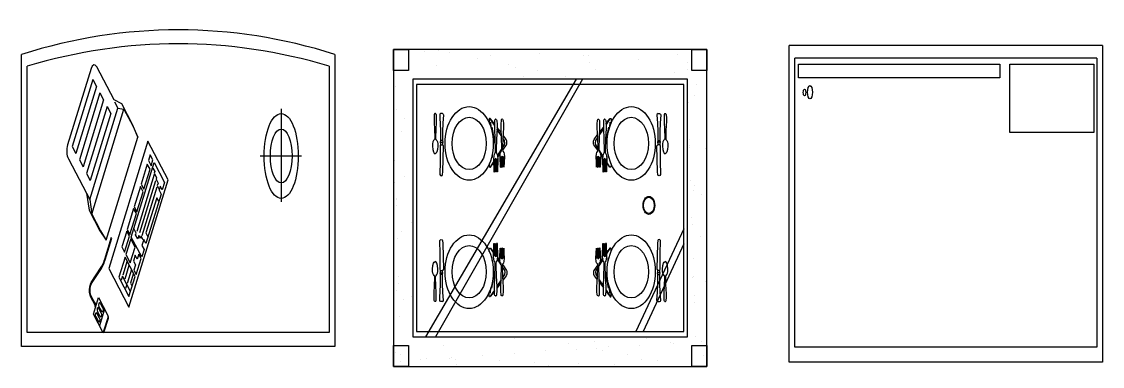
# Model space of a CAD drawing. Header units: inches. Extents: x -332 to 3160665360507, y -10609 to 2196718997769.
# Drawn here: x 1599 to 3775, y -4551 to -3858 of the extents above; entities that cross this region are included whole.
import ezdxf

# ---------------------------------------------------------------- set-up
doc = ezdxf.new("R2010")
doc.units = ezdxf.units.IN
doc.header["$MEASUREMENT"] = 0
doc.layers.add('layer_1', color=7, linetype='Continuous', lineweight=25)

# ---------------------------------------------------------------- blocks, each defined once
blk = doc.blocks.new('Furniture_Table_Desk')
at = {"layer": 'layer_1', "color": 3}
for p, q in [((-750, -305.1), (-750, 257.8)), ((750, 257.8), (750, -305.1)), ((-723, -278.1), (-723, 235.2)), ((-417.4, 230.3), (-529.9, 83.3)), ((-307.4, 170.3), (-390.5, 233.8)), ((723, 235.2), (723, -278.1)), ((-408.9, 209.6), (-507.7, 80.5)), ((-408.9, 209.6), (-391.3, 196.1)), ((-391.3, 196.1), (-490.1, 67)), ((-374.8, 183.5), (-473.6, 54.4)), ((-357.2, 170), (-456, 40.9)), ((-374.8, 183.5), (-357.2, 170)), ((-270.1, 162.2), (-307.4, 170.3)), ((-340.6, 157.3), (-439.4, 28.2)), ((-423.9, -22), (-289.3, 153.9)), ((-414.4, -49.8), (-260.1, 151.9)), ((-340.6, 157.3), (-323, 143.9)), ((-305.4, 166.2), (-289.3, 153.9)), ((-289.3, 153.9), (-260.1, 151.9)), ((-216.9, 121.4), (-270.1, 162.2)), ((-260.1, 151.9), (-218.1, 119.8)), ((492.7, 153.1), (492.7, -26.6)), ((-323, 143.9), (-421.8, 14.8)), ((-218.1, 119.8), (-193.5, 98.5)), ((-193.5, 98.5), (-216.9, 121.4)), ((-345.4, -100), (-193.5, 98.5)), ((-145.3, 90.4), (-333, -154.9)), ((-48.5, 16.3), (-145.3, 90.4)), ((-507.7, 80.5), (-490.1, 67)), ((-134.6, 64.3), (-143.2, 53)), ((-121.7, 54.4), (-134.6, 64.3)), ((-526.3, 56.4), (-440, -9.7)), ((-473.6, 54.4), (-456, 40.9)), ((-225.2, -94.2), (-115.2, 49.4)), ((-148.2, 46.5), (-177.8, 7.8)), ((-135.3, 36.6), (-148.2, 46.5)), ((-143.2, 53), (-130.3, 43.1)), ((-130.3, 43.1), (-121.7, 54.4)), ((-115.2, 49.4), (-65.2, 11.1)), ((590, 61.8), (392.4, 61.8)), ((-439.4, 28.2), (-421.8, 14.8)), ((-115.1, 26.3), (-199, -83.5)), ((-164.9, -2.1), (-135.3, 36.6)), ((-121, 38.5), (-113, 32.3)), ((-113, 32.3), (-115.4, 29.1)), ((-115.4, 29.1), (-104.1, 20.5)), ((-236.2, -229), (-48.5, 16.3)), ((-181.5, 2.9), (-211.2, -35.8)), ((-109.1, 14), (-185.7, -86)), ((-168.6, -6.9), (-181.5, 2.9)), ((-177.8, 7.8), (-164.9, -2.1)), ((-103.1, 1.8), (-174.7, -91.8)), ((-104.1, 20.5), (-106.6, 17.2)), ((-106.6, 17.2), (-96.9, 9.8)), ((-96.9, 9.8), (-100.6, 5)), ((-100.6, 5), (-91, -2.4)), ((-86, 4), (-92.2, -4)), ((-76.3, -3.4), (-86, 4)), ((-65.2, 11.1), (-76.3, -3.4)), ((-440, -9.7), (-427, -42.7)), ((-440, -9.7), (-423.9, -22)), ((-198.3, -45.7), (-168.6, -6.9)), ((-82.5, -11.4), (-155.4, -106.6)), ((-103.3, -18.6), (-155.2, -86.3)), ((-93.6, -26), (-103.3, -18.6)), ((-92.2, -4), (-82.5, -11.4)), ((-423.9, -22), (-414.4, -49.8)), ((-213.6, -39), (-244.5, -79.4)), ((-200.7, -48.9), (-213.6, -39)), ((-211.2, -35.8), (-198.3, -45.7)), ((-427, -42.7), (-375.3, -82.2)), ((-414.4, -49.8), (-372.5, -81.9)), ((-231.6, -89.2), (-200.7, -48.9)), ((-375.3, -82.2), (-345.4, -100)), ((-372.5, -81.9), (-345.4, -100)), ((-247, -82.6), (-270.5, -113.2)), ((-234.1, -92.5), (-247, -82.6)), ((-244.5, -79.4), (-231.6, -89.2)), ((-201.5, -86.7), (-211.2, -79.3)), ((-352, -136.6), (-319.9, -94.6)), ((-350.1, -138), (-318, -96.1)), ((-257.5, -123.1), (-234.1, -92.5)), ((-227.6, -97.4), (-251.1, -128.1)), ((-206.6, -113.5), (-227.6, -97.4)), ((-175.1, -132.5), (-225.2, -94.2)), ((-204, -89.9), (-201.5, -86.7)), ((-194.3, -97.3), (-204, -89.9)), ((-189.4, -90.9), (-194.3, -97.3)), ((-181.3, -97), (-189.4, -90.9)), ((-177.6, -92.2), (-181.3, -97)), ((-167.9, -99.6), (-177.6, -92.2)), ((-165.1, -99.2), (-173.7, -110.5)), ((-155.4, -106.6), (-165.1, -99.2)), ((-155.2, -86.3), (-145.5, -93.7)), ((-270.5, -113.2), (-257.5, -123.1)), ((-230.1, -144.1), (-206.6, -113.5)), ((-164, -117.9), (-175.1, -132.5)), ((-173.7, -110.5), (-164, -117.9)), ((-362.9, -147.9), (-359.7, -145.2)), ((-359.7, -145.2), (-356.9, -142.5)), ((-358.1, -147), (-355.2, -144.2)), ((-356.9, -142.5), (-354.3, -139.7)), ((-355.2, -144.2), (-352.4, -141.2)), ((-354.3, -139.7), (-352, -136.6)), ((-352.4, -141.2), (-350.1, -138)), ((-254.8, -132.9), (-284.4, -171.6)), ((-245.1, -140.3), (-266.1, -167.7)), ((-206.4, -170), (-254.8, -132.9)), ((-251.1, -128.1), (-230.1, -144.1)), ((-206, -129.3), (-214.6, -140.6)), ((-214.6, -140.6), (-205, -148)), ((-196.3, -136.7), (-206, -129.3)), ((-201.1, -166.3), (-177.6, -135.7)), ((-188.9, -127), (-196.3, -136.7)), ((-177.6, -135.7), (-188.9, -127)), ((-416.6, -181.7), (-369.3, -152.4)), ((-415.2, -183.6), (-368.1, -154.5)), ((-369.3, -152.4), (-366.1, -150.3)), ((-368.1, -154.5), (-364.7, -152.3)), ((-366.1, -150.3), (-362.9, -147.9)), ((-364.7, -152.3), (-361.4, -149.8)), ((-361.4, -149.8), (-358.1, -147)), ((-333, -154.9), (-236.2, -229)), ((-236.7, -149.3), (-256.4, -175.2)), ((-224.1, -156.4), (-245.1, -183.8)), ((-215.7, -165.4), (-229.3, -183.1)), ((-205, -148), (-212.4, -157.7)), ((-212.4, -157.7), (-201.1, -166.3)), ((-423.5, -190.2), (-420.9, -185.1)), ((-421.2, -191.1), (-418.9, -186.7)), ((-420.9, -185.1), (-416.6, -181.7)), ((-418.9, -186.7), (-415.2, -183.6)), ((-284.4, -171.6), (-236, -208.7)), ((-267.3, -169.4), (-273.5, -177.4)), ((-246.4, -185.4), (-267.3, -169.4)), ((-246.4, -185.4), (-252.5, -193.5)), ((-228.6, -199), (-246.4, -185.4)), ((-236, -208.7), (-206.4, -170)), ((-229.3, -183.1), (-221.2, -189.3)), ((-424.8, -195.5), (-423.5, -190.2)), ((-424.2, -201.2), (-424.8, -195.5)), ((-421.7, -206), (-424.2, -201.2)), ((-422.3, -195.7), (-421.2, -191.1)), ((-421.8, -200.5), (-422.3, -195.7)), ((-419.7, -204.6), (-421.8, -200.5)), ((-418.3, -209.9), (-421.7, -206)), ((-416.6, -208.1), (-419.7, -204.6)), ((-398.3, -222.2), (-416.6, -208.1)), ((-399.7, -224.1), (-418.3, -209.9)), ((-406.5, -243), (-381.8, -210.8)), ((-397.2, -220.8), (-400.9, -225.6)), ((-400.9, -225.6), (-396.7, -230.1)), ((-391.7, -223.7), (-397.2, -220.8)), ((-381.8, -210.8), (-336.7, -245.3)), ((-380.3, -222.2), (-381.4, -225.2)), ((-381.4, -225.2), (-379.6, -227.8)), ((-377.7, -220.3), (-380.3, -222.2)), ((-366.7, -237.7), (-379.6, -227.8)), ((-374.6, -221.4), (-377.7, -220.3)), ((-374.6, -221.4), (-361.7, -231.3)), ((-361.4, -277.6), (-406.5, -243)), ((-396.2, -244.6), (-395.1, -241.5)), ((-394.4, -247.2), (-396.2, -244.6)), ((-395.1, -241.5), (-392.5, -239.7)), ((-394.4, -247.2), (-381.5, -257.1)), ((-392.5, -239.7), (-389.4, -240.8)), ((-376.5, -250.6), (-389.4, -240.8)), ((-387.7, -231.8), (-388.8, -234.9)), ((-388.8, -234.9), (-387, -237.5)), ((-385.1, -230), (-387.7, -231.8)), ((-374.1, -247.4), (-387, -237.5)), ((-382, -231.1), (-385.1, -230)), ((-382, -231.1), (-369.1, -241)), ((-352.8, -233), (-377.5, -265.3)), ((-371, -248.5), (-374.1, -247.4)), ((-368.4, -246.7), (-371, -248.5)), ((-369.1, -241), (-367.3, -243.6)), ((-367.3, -243.6), (-368.4, -246.7)), ((-363.6, -238.8), (-366.7, -237.7)), ((-361, -237), (-363.6, -238.8)), ((-361.7, -231.3), (-359.9, -233.9)), ((-359.9, -233.9), (-361, -237)), ((-337.5, -249.8), (-357.3, -275.6)), ((-338.3, -244.1), (-336.5, -246.8)), ((-336.5, -246.8), (-337.5, -249.8)), ((-336.7, -245.3), (-334.9, -248)), ((-334.9, -248), (-335.9, -251)), ((-381.5, -257.1), (-378.4, -258.1)), ((-378.4, -258.1), (-375.8, -256.3)), ((-374.7, -253.3), (-376.5, -250.6)), ((-375.8, -256.3), (-374.7, -253.3)), ((-335.9, -251), (-355.7, -276.9)), ((723, -278.1), (-723, -278.1)), ((-359.9, -277.4), (-363, -276.4)), ((-358.3, -278.7), (-361.4, -277.6)), ((-357.3, -275.6), (-359.9, -277.4)), ((-355.7, -276.9), (-358.3, -278.7)), ((750, -305.1), (-750, -305.1))]:
    blk.add_line(p, q, dxfattribs=at)
for radius in [81.9, 51.9]:
    blk.add_circle((492.8, 62), radius, dxfattribs=at)
for centre, radius, start, end in [((0, -5663), 5968.1, 82.78064, 97.21936), ((0, -5837.5), 6115.6, 83.21044, 96.78956), ((-402.1, 218.6), 19.2, 52.5694, 142.5694), ((-514.6, 71.6), 19.2, 142.5694, 232.5694)]:
    blk.add_arc(centre, radius, start, end, dxfattribs=at)
blk = doc.blocks.new('Furniture_Table_DiningTable')
at = {"layer": 'layer_1', "color": 3, "lineweight": 25, "ltscale": 10}
for p, q in [((-650, 429.9), (-587.7, 429.9)), ((-650, 373), (-650, 429.9)), ((-587.7, 429.9), (-587.7, 373)), ((587.7, 429.9), (650, 429.9)), ((587.7, 373), (587.7, 429.9)), ((650, 429.9), (650, 373)), ((-587.7, 373), (-650, 373)), ((650, 373), (587.7, 373)), ((-650, -373), (-587.7, -373)), ((-650, -429.9), (-650, -373)), ((-587.7, -373), (-587.7, -429.9)), ((587.7, -373), (650, -373)), ((587.7, -429.9), (587.7, -373)), ((650, -373), (650, -429.9)), ((-587.7, -429.9), (-650, -429.9)), ((650, -429.9), (587.7, -429.9))]:
    blk.add_line(p, q, dxfattribs=at)
at = {"layer": 'layer_1', "color": 3}
for p, q in [((650, 429.9), (-650, 429.9)), ((-650, 429.9), (-650, -429.9)), ((-521.9, 425.9), (-521.9, 425.9)), ((-462, 426.6), (-462, 426.6)), ((-417.8, 421.2), (-417.8, 421.2)), ((-247.9, 412.7), (-247.9, 412.7)), ((-44, 419.9), (-44, 419.9)), ((137.1, 413.4), (137.1, 413.4)), ((160.6, 414), (160.6, 414)), ((529.6, 416.9), (529.6, 416.9)), ((650, -429.9), (650, 429.9)), ((-472.3, 387.9), (-472.3, 387.9)), ((-302.9, 406.1), (-302.9, 406.1)), ((-174.5, 389.1), (-174.5, 389.1)), ((161.4, 395), (161.4, 395)), ((365.3, 402.1), (365.3, 402.1)), ((569.8, 396.3), (569.8, 396.3)), ((-142.1, 381.1), (-142.1, 381.1)), ((-110.4, 356.7), (-110.4, 356.7)), ((-51.7, 373), (-51.7, 373)), ((63.1, 357.9), (63.1, 357.9)), ((186.6, 375.4), (186.6, 375.4)), ((516.9, 368.5), (516.9, 368.5)), ((570.7, 377.3), (570.7, 377.3)), ((-640.9, 330.1), (-640.9, 330.1)), ((570, 350), (-570, 350)), ((-570, 350), (-570, -349.9)), ((555, 335), (-555, 335)), ((-555, 335), (-555, -334.9)), ((107.1, 350), (-517.6, -349.9)), ((134.3, 350), (-475.4, -349.9)), ((555, -334.9), (555, 335)), ((570, -349.9), (570, 350)), ((605.8, 336.5), (605.8, 336.5)), ((598.2, 306.1), (598.2, 306.1)), ((-636.9, 267.7), (-636.9, 267.7)), ((574.6, 287.4), (574.6, 287.4)), ((-648.8, 237.9), (-648.8, 237.9)), ((-605.2, 243.3), (-605.2, 243.3)), ((-251.7, 243), (-252.8, 241.9)), ((-252.8, 241.9), (-252.8, 230.5)), ((-249.5, 243), (-251.7, 243)), ((-247.3, 241.9), (-249.5, 243)), ((-247.3, 240.8), (-249.5, 241.9)), ((-231.5, 228.3), (-247.3, 241.9)), ((-231.7, 225.2), (-247.3, 240.8)), ((231.5, 228.3), (247.3, 241.9)), ((231.7, 225.2), (247.3, 240.8)), ((247.3, 241.9), (249.5, 243)), ((247.3, 240.8), (249.5, 241.9)), ((249.5, 243), (251.7, 243)), ((251.7, 243), (252.8, 241.9)), ((252.8, 241.9), (252.8, 230.5)), ((-648, 218.8), (-648, 218.8)), ((-618.6, 206.7), (-618.6, 206.7)), ((-247.3, 233), (-246.3, 219.1)), ((-241.7, 219.7), (-229.5, 174)), ((-203.5, 197), (-220.8, 214.3)), ((-204.1, 204.7), (-220.6, 218.9)), ((203.5, 197), (220.8, 214.3)), ((204.1, 204.7), (220.6, 218.9)), ((241.7, 219.7), (229.5, 174)), ((247.3, 233), (246.3, 219.1)), ((-189.5, 183), (-196.1, 189.6)), ((-182.8, 186.4), (-195.5, 197.3)), ((-188.4, 176.4), (-189.5, 183)), ((-189.5, 171.9), (-188.4, 176.4)), ((-179.5, 181.9), (-182.8, 186.4)), ((-179.5, 174.1), (-179.5, 181.9)), ((179.5, 181.9), (182.8, 186.4)), ((179.5, 174.1), (179.5, 181.9)), ((182.8, 186.4), (195.5, 197.3)), ((188.4, 176.4), (189.5, 183)), ((189.5, 171.9), (188.4, 176.4)), ((189.5, 183), (196.1, 189.6)), ((579.1, 184.7), (579.1, 184.7)), ((-218.4, 141.9), (-201.7, 159.2)), ((-197.3, 163.8), (-189.5, 171.9)), ((-197.1, 156.8), (-180.6, 171.9)), ((-180.6, 171.9), (-179.5, 174.1)), ((180.6, 171.9), (179.5, 174.1)), ((197.1, 156.8), (180.6, 171.9)), ((197.3, 163.8), (189.5, 171.9)), ((218.4, 141.9), (201.7, 159.2)), ((579.9, 169.4), (579.9, 169.4)), ((579.9, 165.6), (579.9, 165.6)), ((644.5, 161.7), (644.5, 161.7)), ((-644, 129), (-644, 129)), ((-252.8, 120), (-252.8, 113)), ((-247.3, 110.8), (-234.7, 122.3)), ((-246.2, 113), (-234.8, 124.8)), ((-241.1, 144.3), (-240.6, 137.5)), ((-232, 124.8), (-230.4, 126.3)), ((-231.9, 127.9), (-230.5, 129.3)), ((-227.4, 129), (-225, 131.3)), ((-227.3, 132.6), (-225.5, 134.5)), ((-217.9, 137.8), (-208.5, 146.3)), ((217.9, 137.8), (208.5, 146.3)), ((227.4, 129), (225, 131.3)), ((227.3, 132.6), (225.5, 134.5)), ((232, 124.8), (230.4, 126.3)), ((231.9, 127.9), (230.5, 129.3)), ((247.3, 110.8), (234.7, 122.3)), ((246.2, 113), (234.8, 124.8)), ((241.1, 144.3), (240.6, 137.5)), ((252.8, 120), (252.8, 113)), ((-252.8, 113), (-250.6, 110.8)), ((-250.6, 110.8), (-247.3, 110.8)), ((-248.4, 111.9), (-246.2, 113)), ((248.4, 111.9), (246.2, 113)), ((250.6, 110.8), (247.3, 110.8)), ((252.8, 113), (250.6, 110.8)), ((-644.8, 69.8), (-644.8, 69.8)), ((-604.2, 84.4), (-604.2, 84.4)), ((583.8, 75.8), (583.8, 75.8)), ((597.7, 59.9), (597.7, 59.9)), ((594.3, 47.1), (594.3, 47.1)), ((629.5, 35.6), (629.5, 35.6)), ((-639.5, 26.2), (-639.5, 26.2)), ((-638.9, 22.6), (-638.9, 22.6)), ((-638.7, 7.2), (-638.7, 7.2)), ((588.3, -27), (588.3, -27)), ((-576.2, -39.7), (-576.2, -39.7)), ((555, -56.1), (355.8, -334.9)), ((589.2, -46), (589.2, -46)), ((-634.8, -82.6), (-634.8, -82.6)), ((-615.1, -64.2), (-615.1, -64.2)), ((622.3, -77.1), (622.3, -77.1)), ((-252.8, -110.8), (-250.6, -108.6)), ((-252.8, -117.8), (-252.8, -110.8)), ((-250.6, -108.6), (-247.3, -108.6)), ((-248.4, -109.7), (-246.2, -110.8)), ((-247.3, -108.6), (-234.7, -120.1)), ((-246.2, -110.8), (-234.8, -122.6)), ((247.3, -108.6), (234.7, -120.1)), ((246.2, -110.8), (234.8, -122.6)), ((248.4, -109.7), (246.2, -110.8)), ((250.6, -108.6), (247.3, -108.6)), ((252.8, -110.8), (250.6, -108.6)), ((252.8, -117.8), (252.8, -110.8)), ((555, -97.1), (386.3, -334.9)), ((-241.1, -142.1), (-240.6, -135.3)), ((-232, -122.6), (-230.4, -124.1)), ((-231.9, -125.6), (-230.5, -127.1)), ((-227.4, -126.8), (-225, -129)), ((-227.3, -130.4), (-225.5, -132.3)), ((-218.4, -139.7), (-201.7, -157)), ((-217.9, -135.5), (-208.5, -144.1)), ((218.4, -139.7), (201.7, -157)), ((217.9, -135.5), (208.5, -144.1)), ((227.4, -126.8), (225, -129)), ((227.3, -130.4), (225.5, -132.3)), ((232, -122.6), (230.4, -124.1)), ((231.9, -125.6), (230.5, -127.1)), ((241.1, -142.1), (240.6, -135.3)), ((593.1, -135.8), (593.1, -135.8)), ((-241.7, -217.5), (-229.5, -171.8)), ((-197.3, -161.6), (-189.5, -169.7)), ((-197.1, -154.6), (-180.6, -169.7)), ((-189.5, -169.7), (-188.4, -174.1)), ((-188.4, -174.1), (-189.5, -180.8)), ((-180.6, -169.7), (-179.5, -171.9)), ((-179.5, -171.9), (-179.5, -179.7)), ((180.6, -169.7), (179.5, -171.9)), ((179.5, -171.9), (179.5, -179.7)), ((197.1, -154.6), (180.6, -169.7)), ((189.5, -169.7), (188.4, -174.1)), ((188.4, -174.1), (189.5, -180.8)), ((197.3, -161.6), (189.5, -169.7)), ((241.7, -217.5), (229.5, -171.8)), ((-630.3, -185.4), (-630.3, -185.4)), ((-629.5, -204.4), (-629.5, -204.4)), ((-203.5, -194.8), (-220.8, -212.1)), ((-204.1, -202.5), (-220.6, -216.7)), ((-189.5, -180.8), (-196.1, -187.4)), ((-182.8, -184.1), (-195.5, -195.1)), ((-179.5, -179.7), (-182.8, -184.1)), ((179.5, -179.7), (182.8, -184.1)), ((182.8, -184.1), (195.5, -195.1)), ((189.5, -180.8), (196.1, -187.4)), ((203.5, -194.8), (220.8, -212.1)), ((204.1, -202.5), (220.6, -216.7)), ((591, -187.8), (591, -187.8)), ((595.7, -185.1), (595.7, -185.1)), ((644.7, -200.4), (644.7, -200.4)), ((-639.4, -223.6), (-639.4, -223.6)), ((-252.8, -239.7), (-252.8, -228.3)), ((-247.3, -230.8), (-246.3, -216.9)), ((-231.7, -223), (-247.3, -238.6)), ((-231.5, -226.1), (-247.3, -239.7)), ((231.5, -226.1), (247.3, -239.7)), ((231.7, -223), (247.3, -238.6)), ((247.3, -230.8), (246.3, -216.9)), ((252.8, -239.7), (252.8, -228.3)), ((-607.6, -247.9), (-607.6, -247.9)), ((-576.3, -239), (-576.3, -239)), ((-251.7, -240.8), (-252.8, -239.7)), ((-249.5, -240.8), (-251.7, -240.8)), ((-247.3, -238.6), (-249.5, -239.7)), ((-247.3, -239.7), (-249.5, -240.8)), ((247.3, -238.6), (249.5, -239.7)), ((247.3, -239.7), (249.5, -240.8)), ((249.5, -240.8), (251.7, -240.8)), ((251.7, -240.8), (252.8, -239.7)), ((597.6, -238.6), (597.6, -238.6)), ((598.4, -257.6), (598.4, -257.6)), ((-625.6, -294.3), (-625.6, -294.3)), ((-570, -349.9), (570, -349.9)), ((-555, -334.9), (555, -334.9)), ((-45, -350.5), (-45, -350.5)), ((602.3, -347.5), (602.3, -347.5)), ((-443.5, -373.9), (-443.5, -373.9)), ((-146.5, -355.2), (-146.5, -355.2)), ((77.8, -366.7), (77.8, -366.7)), ((183.7, -362.1), (183.7, -362.1)), ((192.6, -381.8), (192.6, -381.8)), ((240.1, -377.2), (240.1, -377.2)), ((370.3, -373.6), (370.3, -373.6)), ((398.4, -354.6), (398.4, -354.6)), ((499.6, -366.3), (499.6, -366.3)), ((512.5, -367.7), (512.5, -367.7)), ((629.8, -362.7), (629.8, -362.7)), ((-639.9, -392.6), (-639.9, -392.6)), ((-621.1, -397), (-621.1, -397)), ((-538.4, -410.1), (-538.4, -410.1)), ((-511.4, -409.5), (-511.4, -409.5)), ((-416.3, -409), (-416.3, -409)), ((-408.2, -406.5), (-408.2, -406.5)), ((-278.9, -399.1), (-278.9, -399.1)), ((-148.7, -395.5), (-148.7, -395.5)), ((-19.4, -388.2), (-19.4, -388.2)), ((110.8, -384.6), (110.8, -384.6)), ((215.5, -386.4), (215.5, -386.4)), ((321, -398.7), (321, -398.7)), ((378.5, -410.8), (378.5, -410.8)), ((638, -399.9), (638, -399.9)), ((-650, -429.9), (650, -429.9)), ((-620.2, -416.1), (-620.2, -416.1)), ((-393.9, -411.9), (-393.9, -411.9)), ((-388.7, -425.7), (-388.7, -425.7)), ((-211.8, -414.8), (-211.8, -414.8)), ((-63.7, -418.8), (-63.7, -418.8)), ((-7, -426.7), (-7, -426.7)), ((119, -421.8), (119, -421.8)), ((265, -424.4), (265, -424.4)), ((443.8, -414.9), (443.8, -414.9))]:
    blk.add_line(p, q, dxfattribs=at)
at = {"layer": 'layer_1', "color": 3, "linetype": 'ByBlock'}
for p, q in [((-481.2, 253.2), (-482, 244.9)), ((-482, 244.9), (-481.9, 235.4)), ((-481.9, 235.4), (-480.1, 210.1)), ((-480.3, 255.5), (-481.2, 253.2)), ((-478.4, 256.4), (-480.3, 255.5)), ((-476.2, 256.4), (-478.4, 256.4)), ((-476.2, 256.4), (-474.3, 255.5)), ((-472.6, 235.4), (-474.5, 210.1)), ((-474.3, 255.5), (-473.4, 253.2)), ((-473.4, 253.2), (-472.5, 244.9)), ((-472.5, 244.9), (-472.6, 235.4)), ((-457.3, 255.2), (-458.4, 253)), ((-458.4, 253), (-458.4, 249.7)), ((-458.4, 249.7), (-457.3, 245.2)), ((-454, 256.4), (-457.3, 255.2)), ((-457.3, 245.2), (-455.1, 210.8)), ((-447.3, 256.4), (-454, 256.4)), ((-447.3, 256.4), (-444, 255.2)), ((-444, 245.2), (-446.2, 210.8)), ((-444, 255.2), (-442.8, 253)), ((-442.8, 249.7), (-444, 245.2)), ((-442.8, 253), (-442.8, 249.7)), ((-230.6, 237.5), (-231.7, 226.4)), ((-229.5, 239.7), (-230.6, 237.5)), ((-227.3, 240.8), (-229.5, 239.7)), ((-227.3, 240.8), (-225.1, 240.8)), ((-225.1, 240.8), (-227.3, 240.8)), ((-225.1, 240.8), (-222.8, 239.7)), ((-222.8, 239.7), (-221.7, 237.5)), ((-221.7, 237.5), (-220.6, 226.4)), ((-204, 237.5), (-205.1, 228.6)), ((-202.8, 239.7), (-204, 237.5)), ((-200.6, 240.8), (-202.8, 239.7)), ((-198.4, 240.8), (-200.6, 240.8)), ((-198.4, 240.8), (-196.2, 239.7)), ((-196.2, 239.7), (-195.1, 237.5)), ((-195.1, 237.5), (-194, 228.6)), ((195.1, 237.5), (194, 228.6)), ((196.2, 239.7), (195.1, 237.5)), ((198.4, 240.8), (196.2, 239.7)), ((198.4, 240.8), (200.6, 240.8)), ((200.6, 240.8), (202.8, 239.7)), ((202.8, 239.7), (204, 237.5)), ((204, 237.5), (205.1, 228.6)), ((221.7, 237.5), (220.6, 226.4)), ((222.8, 239.7), (221.7, 237.5)), ((225.1, 240.8), (222.8, 239.7)), ((227.3, 240.8), (225.1, 240.8)), ((225.1, 240.8), (227.3, 240.8)), ((227.3, 240.8), (229.5, 239.7)), ((229.5, 239.7), (230.6, 237.5)), ((230.6, 237.5), (231.7, 226.4)), ((444, 255.2), (442.8, 253)), ((442.8, 253), (442.8, 249.7)), ((442.8, 249.7), (444, 245.2)), ((447.3, 256.4), (444, 255.2)), ((444, 245.2), (446.2, 210.8)), ((447.3, 256.4), (454, 256.4)), ((454, 256.4), (457.3, 255.2)), ((457.3, 245.2), (455.1, 210.8)), ((457.3, 255.2), (458.4, 253)), ((458.4, 249.7), (457.3, 245.2)), ((458.4, 253), (458.4, 249.7)), ((473.4, 253.2), (472.5, 244.9)), ((472.5, 244.9), (472.6, 235.4)), ((472.6, 235.4), (474.5, 210.1)), ((474.3, 255.5), (473.4, 253.2)), ((476.2, 256.4), (474.3, 255.5)), ((476.2, 256.4), (478.4, 256.4)), ((478.4, 256.4), (480.3, 255.5)), ((481.9, 235.4), (480.1, 210.1)), ((480.3, 255.5), (481.2, 253.2)), ((481.2, 253.2), (482, 244.9)), ((482, 244.9), (481.9, 235.4)), ((-480.1, 210.1), (-479.2, 194.4)), ((-474.5, 210.1), (-475.4, 194.4)), ((-455.1, 210.8), (-455.1, 183)), ((-446.2, 210.8), (-446.2, 183)), ((-231.7, 226.4), (-231.7, 216.4)), ((-231.7, 216.4), (-229.5, 186.4)), ((-220.6, 216.4), (-222.8, 186.4)), ((-220.6, 226.4), (-220.6, 216.4)), ((-205.1, 228.6), (-205.1, 217.5)), ((-205.1, 217.5), (-202.8, 188.6)), ((-194, 217.5), (-196.2, 188.6)), ((-194, 228.6), (-194, 217.5)), ((194, 228.6), (194, 217.5)), ((194, 217.5), (196.2, 188.6)), ((205.1, 217.5), (202.8, 188.6)), ((205.1, 228.6), (205.1, 217.5)), ((220.6, 226.4), (220.6, 216.4)), ((220.6, 216.4), (222.8, 186.4)), ((231.7, 216.4), (229.5, 186.4)), ((231.7, 226.4), (231.7, 216.4)), ((446.2, 210.8), (446.2, 183)), ((455.1, 210.8), (455.1, 183)), ((474.5, 210.1), (475.4, 194.4)), ((480.1, 210.1), (479.2, 194.4)), ((-486.6, 179.2), (-488.3, 174.3)), ((-484.1, 182.9), (-486.6, 179.2)), ((-481.2, 185), (-484.1, 182.9)), ((-480.2, 186), (-481.2, 185)), ((-479.2, 188.9), (-480.2, 186)), ((-479.2, 194.4), (-479.2, 188.9)), ((-475.4, 194.4), (-475.4, 188.9)), ((-475.4, 188.9), (-474.4, 186)), ((-474.4, 186), (-473.4, 185)), ((-473.4, 185), (-470.5, 182.9)), ((-470.5, 182.9), (-468, 179.2)), ((-468, 179.2), (-466.3, 174.3)), ((-455.1, 183), (-456.2, 178.6)), ((-456.2, 178.6), (-445.1, 178.6)), ((-456.2, 178.6), (-455.1, 176.4)), ((-446.2, 183), (-455.1, 183)), ((-455.1, 176.4), (-455.1, 171.9)), ((-446.2, 183), (-445.1, 178.6)), ((-445.1, 178.6), (-446.2, 176.4)), ((-446.2, 176.4), (-446.2, 171.9)), ((-229.5, 186.4), (-228.4, 159.7)), ((-222.8, 186.4), (-224, 159.7)), ((-202.8, 188.6), (-201.7, 165.2)), ((-196.2, 188.6), (-197.3, 165.2)), ((196.2, 188.6), (197.3, 165.2)), ((202.8, 188.6), (201.7, 165.2)), ((222.8, 186.4), (224, 159.7)), ((229.5, 186.4), (228.4, 159.7)), ((446.2, 183), (445.1, 178.6)), ((456.2, 178.6), (445.1, 178.6)), ((445.1, 178.6), (446.2, 176.4)), ((446.2, 183), (455.1, 183)), ((446.2, 176.4), (446.2, 171.9)), ((455.1, 183), (456.2, 178.6)), ((456.2, 178.6), (455.1, 176.4)), ((455.1, 176.4), (455.1, 171.9)), ((468, 179.2), (466.3, 174.3)), ((470.5, 182.9), (468, 179.2)), ((473.4, 185), (470.5, 182.9)), ((474.4, 186), (473.4, 185)), ((475.4, 188.9), (474.4, 186)), ((475.4, 194.4), (475.4, 188.9)), ((479.2, 194.4), (479.2, 188.9)), ((479.2, 188.9), (480.2, 186)), ((480.2, 186), (481.2, 185)), ((481.2, 185), (484.1, 182.9)), ((484.1, 182.9), (486.6, 179.2)), ((486.6, 179.2), (488.3, 174.3)), ((-488.3, 174.3), (-488.7, 168.2)), ((-488.7, 168.2), (-486.9, 158.6)), ((-486.9, 158.6), (-484.2, 152.1)), ((-484.2, 152.1), (-481.3, 149.1)), ((-481.3, 149.1), (-477.3, 147.5)), ((-473.3, 149.1), (-477.3, 147.5)), ((-470.3, 152.1), (-473.3, 149.1)), ((-467.7, 158.6), (-470.3, 152.1)), ((-465.9, 168.2), (-467.7, 158.6)), ((-466.3, 174.3), (-465.9, 168.2)), ((-455.1, 171.9), (-456.2, 168.6)), ((-456.2, 168.6), (-456.2, 126.4)), ((-455.1, 171.9), (-446.2, 171.9)), ((-442.8, 168.6), (-446.2, 171.9)), ((-445.1, 98.6), (-442.8, 168.6)), ((-229.5, 148.6), (-232.8, 145.2)), ((-228.4, 151.9), (-229.5, 148.6)), ((-228.4, 159.7), (-228.4, 151.9)), ((-224, 159.7), (-224, 151.9)), ((-224, 151.9), (-222.8, 148.6)), ((-222.8, 148.6), (-219.5, 145.2)), ((-208.4, 147.5), (-209.5, 138.6)), ((-206.2, 150.8), (-208.4, 147.5)), ((-202.8, 154.1), (-206.2, 150.8)), ((-201.7, 157.5), (-202.8, 154.1)), ((-201.7, 165.2), (-201.7, 157.5)), ((-197.3, 165.2), (-197.3, 157.5)), ((-197.3, 157.5), (-196.2, 154.1)), ((-196.2, 154.1), (-192.8, 150.8)), ((-192.8, 150.8), (-190.6, 147.5)), ((-190.6, 147.5), (-189.5, 138.6)), ((190.6, 147.5), (189.5, 138.6)), ((192.8, 150.8), (190.6, 147.5)), ((196.2, 154.1), (192.8, 150.8)), ((197.3, 157.5), (196.2, 154.1)), ((197.3, 165.2), (197.3, 157.5)), ((201.7, 165.2), (201.7, 157.5)), ((201.7, 157.5), (202.8, 154.1)), ((202.8, 154.1), (206.2, 150.8)), ((206.2, 150.8), (208.4, 147.5)), ((208.4, 147.5), (209.5, 138.6)), ((222.8, 148.6), (219.5, 145.2)), ((224, 151.9), (222.8, 148.6)), ((224, 159.7), (224, 151.9)), ((228.4, 159.7), (228.4, 151.9)), ((228.4, 151.9), (229.5, 148.6)), ((229.5, 148.6), (232.8, 145.2)), ((442.8, 168.6), (446.2, 171.9)), ((445.1, 98.6), (442.8, 168.6)), ((455.1, 171.9), (446.2, 171.9)), ((455.1, 171.9), (456.2, 168.6)), ((456.2, 168.6), (456.2, 126.4)), ((466.3, 174.3), (465.9, 168.2)), ((465.9, 168.2), (467.7, 158.6)), ((467.7, 158.6), (470.3, 152.1)), ((470.3, 152.1), (473.3, 149.1)), ((473.3, 149.1), (477.3, 147.5)), ((481.3, 149.1), (477.3, 147.5)), ((484.2, 152.1), (481.3, 149.1)), ((486.9, 158.6), (484.2, 152.1)), ((488.7, 168.2), (486.9, 158.6)), ((488.3, 174.3), (488.7, 168.2)), ((-456.2, 126.4), (-457.3, 90.8)), ((-234, 141.9), (-235.1, 133)), ((-235.1, 133), (-234, 98.6)), ((-232.8, 145.2), (-234, 141.9)), ((-232.8, 98.6), (-231.7, 133)), ((-231.7, 133), (-230.6, 133)), ((-230.6, 133), (-229.5, 98.6)), ((-228.4, 98.6), (-227.3, 134.1)), ((-227.3, 134.1), (-226.2, 135.2)), ((-225.1, 134.1), (-226.2, 135.2)), ((-224, 98.6), (-225.1, 134.1)), ((-221.7, 133), (-222.8, 98.6)), ((-220.6, 133), (-221.7, 133)), ((-219.5, 98.6), (-220.6, 133)), ((-219.5, 145.2), (-218.4, 141.9)), ((-218.4, 141.9), (-217.3, 133)), ((-217.3, 133), (-218.4, 98.6)), ((-209.5, 138.6), (-207.3, 110.8)), ((-206.2, 110.8), (-205.1, 138.6)), ((-205.1, 138.6), (-204, 138.6)), ((-204, 138.6), (-202.8, 110.8)), ((-201.7, 110.8), (-200.6, 139.7)), ((-200.6, 139.7), (-199.5, 140.8)), ((-198.4, 139.7), (-199.5, 140.8)), ((-197.3, 110.8), (-198.4, 139.7)), ((-195.1, 138.6), (-196.2, 110.8)), ((-194, 138.6), (-195.1, 138.6)), ((-192.8, 110.8), (-194, 138.6)), ((-189.5, 138.6), (-191.7, 110.8)), ((189.5, 138.6), (191.7, 110.8)), ((192.8, 110.8), (194, 138.6)), ((194, 138.6), (195.1, 138.6)), ((195.1, 138.6), (196.2, 110.8)), ((197.3, 110.8), (198.4, 139.7)), ((198.4, 139.7), (199.5, 140.8)), ((200.6, 139.7), (199.5, 140.8)), ((201.7, 110.8), (200.6, 139.7)), ((204, 138.6), (202.8, 110.8)), ((205.1, 138.6), (204, 138.6)), ((206.2, 110.8), (205.1, 138.6)), ((209.5, 138.6), (207.3, 110.8)), ((218.4, 141.9), (217.3, 133)), ((217.3, 133), (218.4, 98.6)), ((219.5, 145.2), (218.4, 141.9)), ((219.5, 98.6), (220.6, 133)), ((220.6, 133), (221.7, 133)), ((221.7, 133), (222.8, 98.6)), ((224, 98.6), (225.1, 134.1)), ((225.1, 134.1), (226.2, 135.2)), ((227.3, 134.1), (226.2, 135.2)), ((228.4, 98.6), (227.3, 134.1)), ((230.6, 133), (229.5, 98.6)), ((231.7, 133), (230.6, 133)), ((232.8, 98.6), (231.7, 133)), ((232.8, 145.2), (234, 141.9)), ((234, 141.9), (235.1, 133)), ((235.1, 133), (234, 98.6)), ((456.2, 126.4), (457.3, 90.8)), ((-457.3, 90.8), (-455.1, 88.6)), ((-455.1, 88.6), (-451.7, 87.5)), ((-451.7, 87.5), (-448.4, 88.6)), ((-448.4, 88.6), (-446.2, 90.8)), ((-446.2, 90.8), (-445.1, 98.6)), ((-234, 98.6), (-232.8, 98.6)), ((-229.5, 98.6), (-228.4, 98.6)), ((-222.8, 98.6), (-224, 98.6)), ((-218.4, 98.6), (-219.5, 98.6)), ((-207.3, 110.8), (-206.2, 110.8)), ((-202.8, 110.8), (-201.7, 110.8)), ((-196.2, 110.8), (-197.3, 110.8)), ((-191.7, 110.8), (-192.8, 110.8)), ((191.7, 110.8), (192.8, 110.8)), ((196.2, 110.8), (197.3, 110.8)), ((202.8, 110.8), (201.7, 110.8)), ((207.3, 110.8), (206.2, 110.8)), ((218.4, 98.6), (219.5, 98.6)), ((222.8, 98.6), (224, 98.6)), ((229.5, 98.6), (228.4, 98.6)), ((234, 98.6), (232.8, 98.6)), ((446.2, 90.8), (445.1, 98.6)), ((448.4, 88.6), (446.2, 90.8)), ((451.7, 87.5), (448.4, 88.6)), ((455.1, 88.6), (451.7, 87.5)), ((457.3, 90.8), (455.1, 88.6)), ((-457.3, -88.6), (-455.1, -86.4)), ((-455.1, -86.4), (-451.7, -85.3)), ((-451.7, -85.3), (-448.4, -86.4)), ((-448.4, -86.4), (-446.2, -88.6)), ((448.4, -86.4), (446.2, -88.6)), ((451.7, -85.3), (448.4, -86.4)), ((455.1, -86.4), (451.7, -85.3)), ((457.3, -88.6), (455.1, -86.4)), ((-456.2, -124.1), (-457.3, -88.6)), ((-446.2, -88.6), (-445.1, -96.4)), ((-445.1, -96.4), (-442.8, -166.4)), ((-235.1, -130.8), (-234, -96.4)), ((-234, -96.4), (-232.8, -96.4)), ((-232.8, -96.4), (-231.7, -130.8)), ((-230.6, -130.8), (-229.5, -96.4)), ((-229.5, -96.4), (-228.4, -96.4)), ((-228.4, -96.4), (-227.3, -131.9)), ((-224, -96.4), (-225.1, -131.9)), ((-222.8, -96.4), (-224, -96.4)), ((-221.7, -130.8), (-222.8, -96.4)), ((-219.5, -96.4), (-220.6, -130.8)), ((-218.4, -96.4), (-219.5, -96.4)), ((-217.3, -130.8), (-218.4, -96.4)), ((-209.5, -136.4), (-207.3, -108.6)), ((-207.3, -108.6), (-206.2, -108.6)), ((-206.2, -108.6), (-205.1, -136.4)), ((-204, -136.4), (-202.8, -108.6)), ((-202.8, -108.6), (-201.7, -108.6)), ((-201.7, -108.6), (-200.6, -137.5)), ((-197.3, -108.6), (-198.4, -137.5)), ((-196.2, -108.6), (-197.3, -108.6)), ((-195.1, -136.4), (-196.2, -108.6)), ((-192.8, -108.6), (-194, -136.4)), ((-191.7, -108.6), (-192.8, -108.6)), ((-189.5, -136.4), (-191.7, -108.6)), ((189.5, -136.4), (191.7, -108.6)), ((191.7, -108.6), (192.8, -108.6)), ((192.8, -108.6), (194, -136.4)), ((195.1, -136.4), (196.2, -108.6)), ((196.2, -108.6), (197.3, -108.6)), ((197.3, -108.6), (198.4, -137.5)), ((201.7, -108.6), (200.6, -137.5)), ((202.8, -108.6), (201.7, -108.6)), ((204, -136.4), (202.8, -108.6)), ((206.2, -108.6), (205.1, -136.4)), ((207.3, -108.6), (206.2, -108.6)), ((209.5, -136.4), (207.3, -108.6)), ((217.3, -130.8), (218.4, -96.4)), ((218.4, -96.4), (219.5, -96.4)), ((219.5, -96.4), (220.6, -130.8)), ((221.7, -130.8), (222.8, -96.4)), ((222.8, -96.4), (224, -96.4)), ((224, -96.4), (225.1, -131.9)), ((228.4, -96.4), (227.3, -131.9)), ((229.5, -96.4), (228.4, -96.4)), ((230.6, -130.8), (229.5, -96.4)), ((232.8, -96.4), (231.7, -130.8)), ((234, -96.4), (232.8, -96.4)), ((235.1, -130.8), (234, -96.4)), ((445.1, -96.4), (442.8, -166.4)), ((446.2, -88.6), (445.1, -96.4)), ((456.2, -124.1), (457.3, -88.6)), ((-484.2, -149.9), (-481.3, -146.9)), ((-481.3, -146.9), (-477.3, -145.3)), ((-473.3, -146.9), (-477.3, -145.3)), ((-470.3, -149.9), (-473.3, -146.9)), ((-456.2, -166.4), (-456.2, -124.1)), ((-234, -139.7), (-235.1, -130.8)), ((-232.8, -143), (-234, -139.7)), ((-229.5, -146.4), (-232.8, -143)), ((-231.7, -130.8), (-230.6, -130.8)), ((-228.4, -149.7), (-229.5, -146.4)), ((-227.3, -131.9), (-226.2, -133)), ((-225.1, -131.9), (-226.2, -133)), ((-224, -149.7), (-222.8, -146.4)), ((-222.8, -146.4), (-219.5, -143)), ((-220.6, -130.8), (-221.7, -130.8)), ((-219.5, -143), (-218.4, -139.7)), ((-218.4, -139.7), (-217.3, -130.8)), ((-208.4, -145.3), (-209.5, -136.4)), ((-206.2, -148.6), (-208.4, -145.3)), ((-205.1, -136.4), (-204, -136.4)), ((-200.6, -137.5), (-199.5, -138.6)), ((-198.4, -137.5), (-199.5, -138.6)), ((-194, -136.4), (-195.1, -136.4)), ((-192.8, -148.6), (-190.6, -145.3)), ((-190.6, -145.3), (-189.5, -136.4)), ((190.6, -145.3), (189.5, -136.4)), ((192.8, -148.6), (190.6, -145.3)), ((194, -136.4), (195.1, -136.4)), ((198.4, -137.5), (199.5, -138.6)), ((200.6, -137.5), (199.5, -138.6)), ((205.1, -136.4), (204, -136.4)), ((206.2, -148.6), (208.4, -145.3)), ((208.4, -145.3), (209.5, -136.4)), ((218.4, -139.7), (217.3, -130.8)), ((219.5, -143), (218.4, -139.7)), ((222.8, -146.4), (219.5, -143)), ((220.6, -130.8), (221.7, -130.8)), ((224, -149.7), (222.8, -146.4)), ((225.1, -131.9), (226.2, -133)), ((227.3, -131.9), (226.2, -133)), ((228.4, -149.7), (229.5, -146.4)), ((229.5, -146.4), (232.8, -143)), ((231.7, -130.8), (230.6, -130.8)), ((232.8, -143), (234, -139.7)), ((234, -139.7), (235.1, -130.8)), ((456.2, -166.4), (456.2, -124.1)), ((470.3, -149.9), (473.3, -146.9)), ((473.3, -146.9), (477.3, -145.3)), ((481.3, -146.9), (477.3, -145.3)), ((484.2, -149.9), (481.3, -146.9)), ((-488.7, -166), (-486.9, -156.4)), ((-488.3, -172.1), (-488.7, -166)), ((-486.6, -177), (-488.3, -172.1)), ((-486.9, -156.4), (-484.2, -149.9)), ((-467.7, -156.4), (-470.3, -149.9)), ((-468, -177), (-466.3, -172.1)), ((-465.9, -166), (-467.7, -156.4)), ((-466.3, -172.1), (-465.9, -166)), ((-455.1, -169.7), (-456.2, -166.4)), ((-456.2, -176.4), (-455.1, -174.1)), ((-455.1, -174.1), (-455.1, -169.7)), ((-455.1, -169.7), (-446.2, -169.7)), ((-442.8, -166.4), (-446.2, -169.7)), ((-446.2, -174.1), (-446.2, -169.7)), ((-445.1, -176.4), (-446.2, -174.1)), ((-229.5, -184.1), (-228.4, -157.5)), ((-228.4, -157.5), (-228.4, -149.7)), ((-224, -157.5), (-224, -149.7)), ((-222.8, -184.1), (-224, -157.5)), ((-202.8, -151.9), (-206.2, -148.6)), ((-201.7, -155.3), (-202.8, -151.9)), ((-202.8, -186.4), (-201.7, -163)), ((-201.7, -163), (-201.7, -155.3)), ((-197.3, -155.3), (-196.2, -151.9)), ((-197.3, -163), (-197.3, -155.3)), ((-196.2, -186.4), (-197.3, -163)), ((-196.2, -151.9), (-192.8, -148.6)), ((196.2, -151.9), (192.8, -148.6)), ((197.3, -155.3), (196.2, -151.9)), ((196.2, -186.4), (197.3, -163)), ((197.3, -163), (197.3, -155.3)), ((201.7, -155.3), (202.8, -151.9)), ((201.7, -163), (201.7, -155.3)), ((202.8, -186.4), (201.7, -163)), ((202.8, -151.9), (206.2, -148.6)), ((222.8, -184.1), (224, -157.5)), ((224, -157.5), (224, -149.7)), ((228.4, -157.5), (228.4, -149.7)), ((229.5, -184.1), (228.4, -157.5)), ((442.8, -166.4), (446.2, -169.7)), ((445.1, -176.4), (446.2, -174.1)), ((446.2, -174.1), (446.2, -169.7)), ((455.1, -169.7), (446.2, -169.7)), ((455.1, -169.7), (456.2, -166.4)), ((455.1, -174.1), (455.1, -169.7)), ((456.2, -176.4), (455.1, -174.1)), ((465.9, -166), (467.7, -156.4)), ((466.3, -172.1), (465.9, -166)), ((468, -177), (466.3, -172.1)), ((467.7, -156.4), (470.3, -149.9)), ((486.9, -156.4), (484.2, -149.9)), ((486.6, -177), (488.3, -172.1)), ((488.7, -166), (486.9, -156.4)), ((488.3, -172.1), (488.7, -166)), ((-484.1, -180.7), (-486.6, -177)), ((-481.2, -182.8), (-484.1, -180.7)), ((-480.2, -183.8), (-481.2, -182.8)), ((-479.2, -186.7), (-480.2, -183.8)), ((-480.1, -207.9), (-479.2, -192.2)), ((-479.2, -192.2), (-479.2, -186.7)), ((-475.4, -186.7), (-474.4, -183.8)), ((-475.4, -192.2), (-475.4, -186.7)), ((-474.5, -207.9), (-475.4, -192.2)), ((-474.4, -183.8), (-473.4, -182.8)), ((-473.4, -182.8), (-470.5, -180.7)), ((-470.5, -180.7), (-468, -177)), ((-456.2, -176.4), (-445.1, -176.4)), ((-455.1, -180.8), (-456.2, -176.4)), ((-446.2, -180.8), (-455.1, -180.8)), ((-455.1, -208.6), (-455.1, -180.8)), ((-446.2, -180.8), (-445.1, -176.4)), ((-446.2, -208.6), (-446.2, -180.8)), ((-231.7, -214.1), (-229.5, -184.1)), ((-220.6, -214.1), (-222.8, -184.1)), ((-205.1, -215.3), (-202.8, -186.4)), ((-194, -215.3), (-196.2, -186.4)), ((194, -215.3), (196.2, -186.4)), ((205.1, -215.3), (202.8, -186.4)), ((220.6, -214.1), (222.8, -184.1)), ((231.7, -214.1), (229.5, -184.1)), ((456.2, -176.4), (445.1, -176.4)), ((446.2, -180.8), (445.1, -176.4)), ((446.2, -180.8), (455.1, -180.8)), ((446.2, -208.6), (446.2, -180.8)), ((455.1, -180.8), (456.2, -176.4)), ((455.1, -208.6), (455.1, -180.8)), ((470.5, -180.7), (468, -177)), ((473.4, -182.8), (470.5, -180.7)), ((474.4, -183.8), (473.4, -182.8)), ((475.4, -186.7), (474.4, -183.8)), ((474.5, -207.9), (475.4, -192.2)), ((475.4, -192.2), (475.4, -186.7)), ((479.2, -186.7), (480.2, -183.8)), ((479.2, -192.2), (479.2, -186.7)), ((480.1, -207.9), (479.2, -192.2)), ((480.2, -183.8), (481.2, -182.8)), ((481.2, -182.8), (484.1, -180.7)), ((484.1, -180.7), (486.6, -177)), ((-482, -242.7), (-481.9, -233.2)), ((-481.9, -233.2), (-480.1, -207.9)), ((-472.6, -233.2), (-474.5, -207.9)), ((-472.5, -242.7), (-472.6, -233.2)), ((-457.3, -243), (-455.1, -208.6)), ((-444, -243), (-446.2, -208.6)), ((-231.7, -224.1), (-231.7, -214.1)), ((-230.6, -235.3), (-231.7, -224.1)), ((-221.7, -235.3), (-220.6, -224.1)), ((-220.6, -224.1), (-220.6, -214.1)), ((-205.1, -226.4), (-205.1, -215.3)), ((-204, -235.3), (-205.1, -226.4)), ((-195.1, -235.3), (-194, -226.4)), ((-194, -226.4), (-194, -215.3)), ((194, -226.4), (194, -215.3)), ((195.1, -235.3), (194, -226.4)), ((204, -235.3), (205.1, -226.4)), ((205.1, -226.4), (205.1, -215.3)), ((220.6, -224.1), (220.6, -214.1)), ((221.7, -235.3), (220.6, -224.1)), ((230.6, -235.3), (231.7, -224.1)), ((231.7, -224.1), (231.7, -214.1)), ((444, -243), (446.2, -208.6)), ((457.3, -243), (455.1, -208.6)), ((472.5, -242.7), (472.6, -233.2)), ((472.6, -233.2), (474.5, -207.9)), ((481.9, -233.2), (480.1, -207.9)), ((482, -242.7), (481.9, -233.2)), ((-481.2, -251), (-482, -242.7)), ((-480.3, -253.2), (-481.2, -251)), ((-478.4, -254.1), (-480.3, -253.2)), ((-476.2, -254.1), (-478.4, -254.1)), ((-476.2, -254.1), (-474.3, -253.2)), ((-474.3, -253.2), (-473.4, -251)), ((-473.4, -251), (-472.5, -242.7)), ((-458.4, -247.5), (-457.3, -243)), ((-458.4, -250.8), (-458.4, -247.5)), ((-457.3, -253), (-458.4, -250.8)), ((-454, -254.1), (-457.3, -253)), ((-447.3, -254.1), (-454, -254.1)), ((-447.3, -254.1), (-444, -253)), ((-442.8, -247.5), (-444, -243)), ((-444, -253), (-442.8, -250.8)), ((-442.8, -250.8), (-442.8, -247.5)), ((-229.5, -237.5), (-230.6, -235.3)), ((-227.3, -238.6), (-229.5, -237.5)), ((-227.3, -238.6), (-225.1, -238.6)), ((-225.1, -238.6), (-227.3, -238.6)), ((-225.1, -238.6), (-222.8, -237.5)), ((-222.8, -237.5), (-221.7, -235.3)), ((-202.8, -237.5), (-204, -235.3)), ((-200.6, -238.6), (-202.8, -237.5)), ((-198.4, -238.6), (-200.6, -238.6)), ((-198.4, -238.6), (-196.2, -237.5)), ((-196.2, -237.5), (-195.1, -235.3)), ((196.2, -237.5), (195.1, -235.3)), ((198.4, -238.6), (196.2, -237.5)), ((198.4, -238.6), (200.6, -238.6)), ((200.6, -238.6), (202.8, -237.5)), ((202.8, -237.5), (204, -235.3)), ((222.8, -237.5), (221.7, -235.3)), ((225.1, -238.6), (222.8, -237.5)), ((227.3, -238.6), (225.1, -238.6)), ((225.1, -238.6), (227.3, -238.6)), ((227.3, -238.6), (229.5, -237.5)), ((229.5, -237.5), (230.6, -235.3)), ((442.8, -247.5), (444, -243)), ((442.8, -250.8), (442.8, -247.5)), ((444, -253), (442.8, -250.8)), ((447.3, -254.1), (444, -253)), ((447.3, -254.1), (454, -254.1)), ((454, -254.1), (457.3, -253)), ((458.4, -247.5), (457.3, -243)), ((457.3, -253), (458.4, -250.8)), ((458.4, -250.8), (458.4, -247.5)), ((473.4, -251), (472.5, -242.7)), ((474.3, -253.2), (473.4, -251)), ((476.2, -254.1), (474.3, -253.2)), ((476.2, -254.1), (478.4, -254.1)), ((478.4, -254.1), (480.3, -253.2)), ((480.3, -253.2), (481.2, -251)), ((481.2, -251), (482, -242.7))]:
    blk.add_line(p, q, dxfattribs=at)
for centre, radius in [((-336.2, 175.2), 100), ((336.2, 175.2), 100), ((-336.2, 175.2), 71.1), ((336.2, 175.2), 71.1), ((409.5, 7.2), 24.4), ((409.5, 7.2), 22.2), ((-336.2, -173), 100), ((336.2, -173), 100), ((-336.2, -173), 71.1), ((336.2, -173), 71.1)]:
    blk.add_circle(centre, radius, dxfattribs=at)
blk = doc.blocks.new('Furniture_Table_Dresser')
at = {"layer": 'layer_1', "color": 3}
for p, q in [((-750, -281.4), (-750, 281.4)), ((750, 281.4), (-750, 281.4)), ((750, 281.4), (750, -281.4)), ((-723, -254.4), (-723, 258.9)), ((723, 258.9), (-723, 258.9)), ((723, 258.9), (723, -254.4)), ((723, -254.4), (-723, -254.4)), ((750, -281.4), (-750, -281.4))]:
    blk.add_line(p, q, dxfattribs=at)
at = {"layer": 'layer_1', "color": 3, "lineweight": 30, "ltscale": 10}
for p, q in [((-704.5, 248.3), (259.7, 248.3)), ((-704.5, 224), (-704.5, 248.3)), ((259.7, 248.3), (259.7, 224)), ((307.6, 248.3), (709.1, 248.3)), ((307.6, 126.9), (307.6, 248.3)), ((709.1, 248.3), (709.1, 126.9)), ((259.7, 224), (-704.5, 224)), ((709.1, 126.9), (307.6, 126.9))]:
    blk.add_line(p, q, dxfattribs=at)
for centre, radius in [((-675.9, 197.9), 5.97), ((-649.7, 198.3), 11.8)]:
    blk.add_circle(centre, radius, dxfattribs=at)

msp = doc.modelspace()

# ---------------------------------------------------------------- block references
at = {"layer": 'layer_1', "color": 3}
for name, p, xscale, yscale in [('Furniture_Table_Desk', (1914.4, -4192.8), 0.4206666666657691, 1.043931605463614), ('Furniture_Table_DiningTable', (2663.4, -4232.7), 0.485384615384572, 0.7408541067939907), ('Furniture_Table_Dresser', (3459.9, -4224.4), 0.4206666666657691, 1.131679931776836)]:
    msp.add_blockref(name, p, dxfattribs=dict(at, xscale=xscale, yscale=yscale))

doc.saveas('drawing.dxf')
